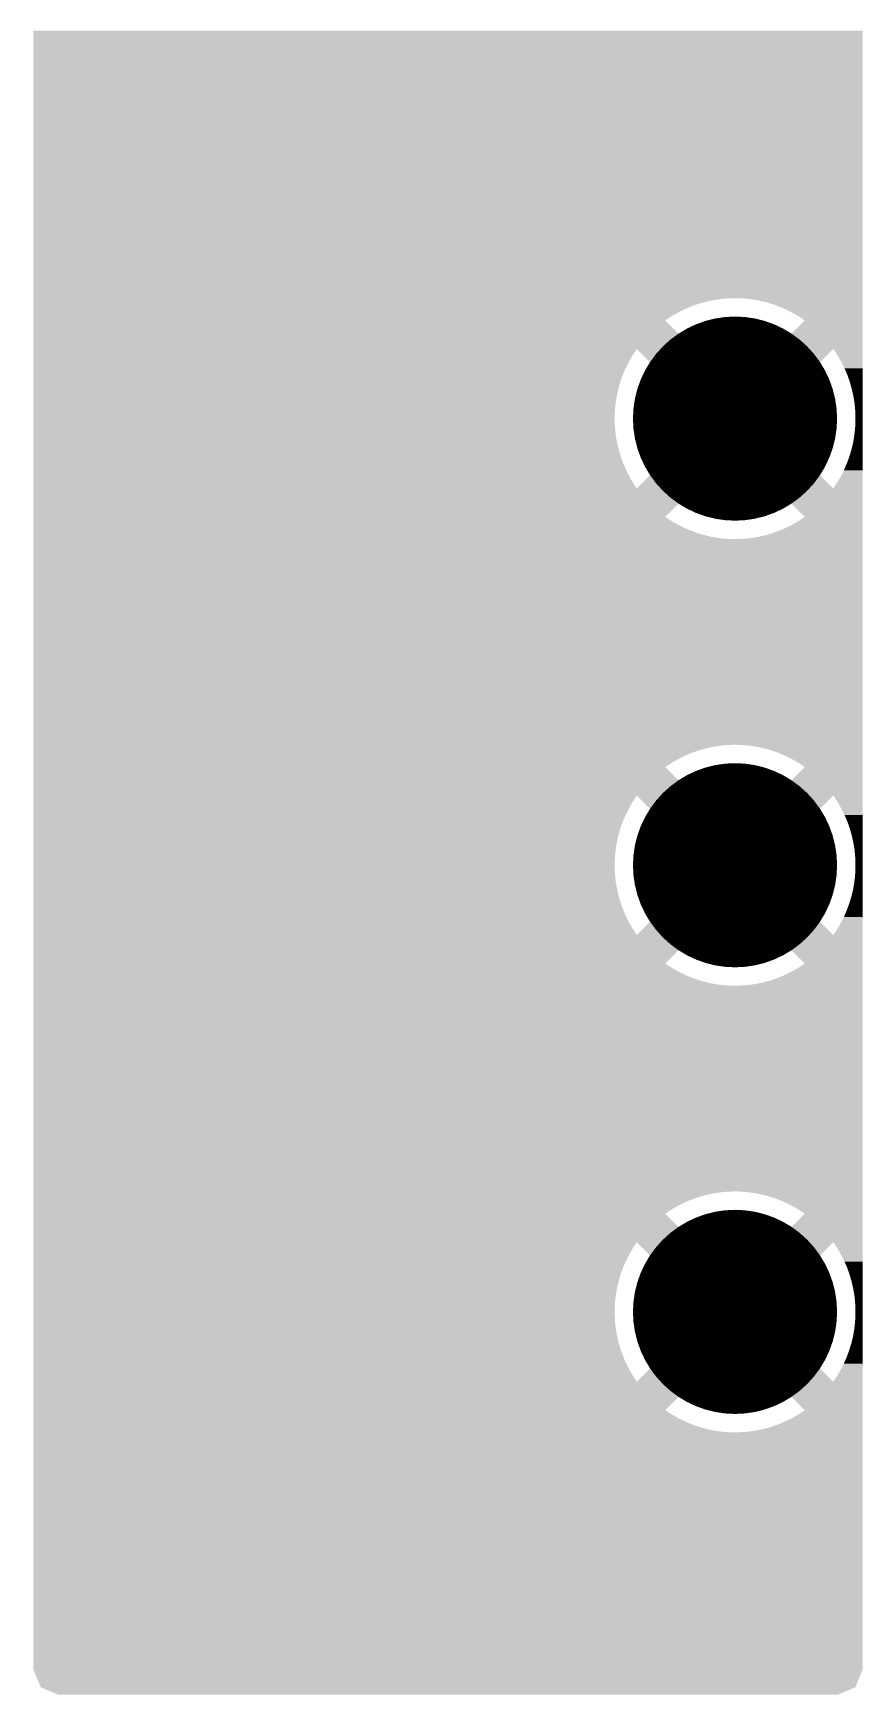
# Model space of a CAD drawing. Extents: x 295 to 953, y 10 to 290.
# Drawn here: x 593.6 to 600.41, y 183.22 to 196.86 of the extents above; entities that cross this region are included whole.
import ezdxf

# ---------------------------------------------------------------- set-up
doc = ezdxf.new("R2010")
doc.units = 0
doc.header["$LTSCALE"] = 5
doc.header["$MEASUREMENT"] = 0
doc.layers.get('0').update_dxf_attribs({"linetype": 'CONTINUOUS', "lineweight": 25})

msp = doc.modelspace()

# ---------------------------------------------------------------- linework, layer by layer
at = {"const_width": 0.838}
for points in [[(598.945, 193.698, 1), (599.783, 193.698, 1)], [(598.945, 190.031, 1), (599.783, 190.031, 1)], [(598.945, 186.364, 1), (599.783, 186.364, 1)]]:
    msp.add_lwpolyline(points, format="xyb", close=True, dxfattribs=at)
for points in [[(593.602, 196.841), (593.602, 196.883), (600.412, 196.841), (600.413, 196.883)], [(593.602, 194.687), (593.602, 196.841), (600.412, 194.687), (600.412, 196.841)], [(593.602, 194.685), (593.602, 194.687), (599.307, 194.685), (599.364, 194.687)], [(593.602, 194.68), (593.602, 194.685), (599.249, 194.68), (599.307, 194.685)], [(593.602, 194.672), (593.602, 194.68), (599.192, 194.672), (599.249, 194.68)], [(593.602, 194.66), (593.602, 194.672), (599.136, 194.66), (599.192, 194.672)], [(599.399, 194.686), (599.364, 194.687), (600.412, 194.686), (600.412, 194.687)], [(599.456, 194.683), (599.399, 194.686), (600.412, 194.683), (600.412, 194.686)], [(599.514, 194.676), (599.456, 194.683), (600.412, 194.676), (600.412, 194.683)], [(599.57, 194.665), (599.514, 194.676), (600.412, 194.665), (600.412, 194.676)], [(593.602, 194.645), (593.602, 194.66), (599.08, 194.645), (599.136, 194.66)], [(593.602, 194.627), (593.602, 194.645), (599.026, 194.627), (599.08, 194.645)], [(593.602, 194.606), (593.602, 194.627), (598.972, 194.606), (599.026, 194.627)], [(593.602, 194.582), (593.602, 194.606), (598.92, 194.582), (598.972, 194.606)], [(593.602, 194.554), (593.602, 194.582), (598.869, 194.554), (598.92, 194.582)], [(593.602, 194.524), (593.602, 194.554), (598.82, 194.524), (598.869, 194.554)], [(599.626, 194.652), (599.57, 194.665), (600.412, 194.652), (600.412, 194.665)], [(599.681, 194.635), (599.626, 194.652), (600.412, 194.635), (600.412, 194.652)], [(599.735, 194.615), (599.681, 194.635), (600.412, 194.615), (600.412, 194.635)], [(599.788, 194.592), (599.735, 194.615), (600.412, 194.592), (600.412, 194.615)], [(599.839, 194.565), (599.788, 194.592), (600.412, 194.565), (600.412, 194.592)], [(599.889, 194.536), (599.839, 194.565), (600.412, 194.536), (600.412, 194.565)], [(599.937, 194.504), (599.889, 194.536), (600.412, 194.504), (600.412, 194.536)], [(593.602, 194.504), (593.602, 194.524), (598.792, 194.504), (598.82, 194.524)], [(593.602, 194.326), (593.602, 194.504), (598.97, 194.326), (598.792, 194.504)], [(599.105, 194.392), (599.12, 194.398), (599.625, 194.392), (599.608, 194.398)], [(599.12, 194.398), (599.152, 194.408), (599.608, 194.398), (599.577, 194.408)], [(599.152, 194.408), (599.167, 194.413), (599.577, 194.408), (599.56, 194.413)], [(599.167, 194.413), (599.201, 194.421), (599.56, 194.413), (599.529, 194.421)], [(599.201, 194.421), (599.216, 194.425), (599.529, 194.421), (599.511, 194.425)], [(599.216, 194.425), (599.251, 194.431), (599.511, 194.425), (599.48, 194.431)], [(599.251, 194.431), (599.265, 194.433), (599.48, 194.431), (599.461, 194.433)], [(599.265, 194.433), (599.302, 194.437), (599.461, 194.433), (599.431, 194.437)], [(599.302, 194.437), (599.314, 194.438), (599.431, 194.437), (599.408, 194.438)], [(599.314, 194.438), (599.359, 194.439), (599.408, 194.438), (599.381, 194.439)], [(599.359, 194.439), (599.364, 194.44), (599.381, 194.439), (599.364, 194.44)], [(599.759, 194.326), (599.937, 194.504), (600.412, 194.326), (600.412, 194.504)], [(593.602, 194.27), (593.602, 194.326), (600.412, 194.27), (600.412, 194.326)], [(593.602, 194.222), (593.602, 194.27), (598.526, 194.222), (598.558, 194.27)], [(598.736, 194.092), (598.558, 194.27), (599.993, 194.092), (600.171, 194.27)], [(598.97, 194.326), (598.984, 194.335), (599.759, 194.326), (599.744, 194.335)], [(598.984, 194.335), (599.014, 194.351), (599.744, 194.335), (599.715, 194.351)], [(599.014, 194.351), (599.028, 194.359), (599.715, 194.351), (599.7, 194.359)], [(599.028, 194.359), (599.059, 194.373), (599.7, 194.359), (599.671, 194.373)], [(599.059, 194.373), (599.073, 194.38), (599.671, 194.373), (599.655, 194.38)], [(599.073, 194.38), (599.105, 194.392), (599.655, 194.38), (599.625, 194.392)], [(600.178, 194.261), (600.171, 194.27), (600.412, 194.261), (600.412, 194.27)], [(600.209, 194.212), (600.178, 194.261), (600.412, 194.212), (600.412, 194.261)], [(593.602, 194.173), (593.602, 194.222), (598.497, 194.173), (598.526, 194.222)], [(593.602, 194.121), (593.602, 194.173), (598.471, 194.121), (598.497, 194.173)], [(600.237, 194.162), (600.209, 194.212), (600.412, 194.162), (600.412, 194.212)], [(600.263, 194.111), (600.237, 194.162), (600.412, 194.111), (600.412, 194.162)], [(593.602, 194.069), (593.602, 194.121), (598.447, 194.069), (598.471, 194.121)], [(593.602, 194.015), (593.602, 194.069), (598.427, 194.015), (598.447, 194.069)], [(593.602, 193.96), (593.602, 194.015), (598.411, 193.96), (598.427, 194.015)], [(598.676, 193.974), (598.689, 194.004), (600.053, 193.974), (600.039, 194.004)], [(598.689, 194.004), (598.696, 194.019), (600.039, 194.004), (600.033, 194.019)], [(598.696, 194.019), (598.711, 194.049), (600.033, 194.019), (600.017, 194.049)], [(598.711, 194.049), (598.719, 194.063), (600.017, 194.049), (600.01, 194.063)], [(598.719, 194.063), (598.736, 194.092), (600.01, 194.063), (599.993, 194.092)], [(600.286, 194.058), (600.263, 194.111), (600.412, 194.058), (600.412, 194.111)], [(600.305, 194.004), (600.286, 194.058), (600.412, 194.004), (600.412, 194.058)], [(600.321, 193.948), (600.305, 194.004), (600.412, 193.948), (600.412, 194.004)], [(593.602, 193.904), (593.602, 193.96), (598.397, 193.904), (598.411, 193.96)], [(593.602, 193.847), (593.602, 193.904), (598.387, 193.847), (598.397, 193.904)], [(598.635, 193.83), (598.641, 193.863), (600.094, 193.83), (600.087, 193.863)], [(598.641, 193.863), (598.645, 193.879), (600.087, 193.863), (600.084, 193.879)], [(598.645, 193.879), (598.654, 193.911), (600.084, 193.879), (600.074, 193.911)], [(598.654, 193.911), (598.659, 193.927), (600.074, 193.911), (600.07, 193.927)], [(598.659, 193.927), (598.67, 193.958), (600.07, 193.927), (600.059, 193.958)], [(598.67, 193.958), (598.676, 193.974), (600.059, 193.958), (600.053, 193.974)], [(600.334, 193.892), (600.321, 193.948), (600.412, 193.892), (600.412, 193.948)], [(600.344, 193.836), (600.334, 193.892), (600.412, 193.836), (600.412, 193.892)], [(593.602, 193.79), (593.602, 193.847), (598.38, 193.79), (598.387, 193.847)], [(593.602, 193.732), (593.602, 193.79), (598.376, 193.732), (598.38, 193.79)], [(593.602, 193.675), (593.602, 193.732), (598.376, 193.675), (598.376, 193.732)], [(598.623, 193.714), (598.624, 193.731), (600.106, 193.714), (600.105, 193.731)], [(598.623, 193.681), (598.623, 193.714), (600.106, 193.681), (600.106, 193.714)], [(598.624, 193.731), (598.626, 193.764), (600.105, 193.731), (600.103, 193.764)], [(598.626, 193.764), (598.628, 193.781), (600.103, 193.764), (600.101, 193.781)], [(598.628, 193.781), (598.632, 193.814), (600.101, 193.781), (600.097, 193.814)], [(598.632, 193.814), (598.635, 193.83), (600.097, 193.814), (600.094, 193.83)], [(600.35, 193.778), (600.344, 193.836), (600.412, 193.778), (600.412, 193.836)], [(600.353, 193.721), (600.35, 193.778), (600.412, 193.721), (600.412, 193.778)], [(600.353, 193.663), (600.353, 193.721), (600.412, 193.663), (600.412, 193.721)], [(593.602, 193.617), (593.602, 193.675), (598.379, 193.617), (598.376, 193.675)], [(593.602, 193.56), (593.602, 193.617), (598.385, 193.56), (598.379, 193.617)], [(598.623, 193.665), (598.623, 193.681), (600.105, 193.665), (600.106, 193.681)], [(598.626, 193.631), (598.623, 193.665), (600.103, 193.631), (600.105, 193.665)], [(598.627, 193.615), (598.626, 193.631), (600.101, 193.615), (600.103, 193.631)], [(598.632, 193.582), (598.627, 193.615), (600.097, 193.582), (600.101, 193.615)], [(598.634, 193.566), (598.632, 193.582), (600.094, 193.566), (600.097, 193.582)], [(600.342, 193.549), (600.349, 193.606), (600.412, 193.549), (600.412, 193.606)], [(600.349, 193.606), (600.353, 193.663), (600.412, 193.606), (600.412, 193.663)], [(593.602, 193.503), (593.602, 193.56), (598.395, 193.503), (598.385, 193.56)], [(593.602, 193.447), (593.602, 193.503), (598.408, 193.447), (598.395, 193.503)], [(593.602, 193.392), (593.602, 193.447), (598.424, 193.392), (598.408, 193.447)], [(598.641, 193.533), (598.634, 193.566), (600.088, 193.533), (600.094, 193.566)], [(598.645, 193.517), (598.641, 193.533), (600.083, 193.517), (600.088, 193.533)], [(598.654, 193.485), (598.645, 193.517), (600.075, 193.485), (600.083, 193.517)], [(598.659, 193.469), (598.654, 193.485), (600.07, 193.469), (600.075, 193.485)], [(598.67, 193.437), (598.659, 193.469), (600.059, 193.437), (600.07, 193.469)], [(600.318, 193.436), (600.332, 193.492), (600.412, 193.436), (600.412, 193.492)], [(600.332, 193.492), (600.342, 193.549), (600.412, 193.492), (600.412, 193.549)], [(593.602, 193.338), (593.602, 193.392), (598.443, 193.338), (598.424, 193.392)], [(593.602, 193.285), (593.602, 193.338), (598.466, 193.285), (598.443, 193.338)], [(598.676, 193.422), (598.67, 193.437), (600.053, 193.422), (600.059, 193.437)], [(598.689, 193.391), (598.676, 193.422), (600.04, 193.391), (600.053, 193.422)], [(598.696, 193.376), (598.689, 193.391), (600.032, 193.376), (600.04, 193.391)], [(598.711, 193.347), (598.696, 193.376), (600.018, 193.347), (600.032, 193.376)], [(598.719, 193.332), (598.711, 193.347), (600.009, 193.332), (600.018, 193.347)], [(598.736, 193.304), (598.719, 193.332), (599.993, 193.304), (600.009, 193.332)], [(600.258, 193.274), (600.281, 193.327), (600.412, 193.274), (600.412, 193.327)], [(600.281, 193.327), (600.301, 193.381), (600.412, 193.327), (600.412, 193.381)], [(600.301, 193.381), (600.318, 193.436), (600.412, 193.381), (600.412, 193.436)], [(593.602, 193.233), (593.602, 193.285), (598.491, 193.233), (598.466, 193.285)], [(593.602, 193.183), (593.602, 193.233), (598.52, 193.183), (598.491, 193.233)], [(593.602, 193.135), (593.602, 193.183), (598.551, 193.135), (598.52, 193.183)], [(598.558, 193.125), (598.736, 193.304), (600.171, 193.125), (599.993, 193.304)], [(600.171, 193.125), (600.203, 193.173), (600.412, 193.125), (600.412, 193.173)], [(600.203, 193.173), (600.232, 193.223), (600.412, 193.173), (600.412, 193.223)], [(600.232, 193.223), (600.258, 193.274), (600.412, 193.223), (600.412, 193.274)], [(593.602, 193.125), (593.602, 193.135), (598.558, 193.125), (598.551, 193.135)], [(593.602, 193.069), (593.602, 193.125), (600.412, 193.069), (600.412, 193.125)], [(593.602, 192.891), (593.602, 193.069), (598.792, 192.891), (598.97, 193.069)], [(598.985, 193.061), (598.97, 193.069), (599.744, 193.061), (599.759, 193.069)], [(599.013, 193.044), (598.985, 193.061), (599.715, 193.044), (599.744, 193.061)], [(599.029, 193.037), (599.013, 193.044), (599.701, 193.037), (599.715, 193.044)], [(599.058, 193.022), (599.029, 193.037), (599.67, 193.022), (599.701, 193.037)], [(599.937, 192.891), (599.759, 193.069), (600.412, 192.891), (600.412, 193.069)], [(599.074, 193.016), (599.058, 193.022), (599.656, 193.016), (599.67, 193.022)], [(599.104, 193.003), (599.074, 193.016), (599.624, 193.003), (599.656, 193.016)], [(599.121, 192.998), (599.104, 193.003), (599.609, 192.998), (599.624, 193.003)], [(599.151, 192.987), (599.121, 192.998), (599.576, 192.987), (599.609, 192.998)], [(599.169, 192.983), (599.151, 192.987), (599.561, 192.983), (599.576, 192.987)], [(599.199, 192.975), (599.169, 192.983), (599.528, 192.975), (599.561, 192.983)], [(599.218, 192.971), (599.199, 192.975), (599.513, 192.971), (599.528, 192.975)], [(599.248, 192.965), (599.218, 192.971), (599.478, 192.965), (599.513, 192.971)], [(599.268, 192.963), (599.248, 192.965), (599.464, 192.963), (599.478, 192.965)], [(599.298, 192.959), (599.268, 192.963), (599.427, 192.959), (599.464, 192.963)], [(599.321, 192.958), (599.298, 192.959), (599.414, 192.958), (599.427, 192.959)], [(599.348, 192.956), (599.321, 192.958), (599.37, 192.956), (599.414, 192.958)], [(599.364, 192.956), (599.348, 192.956), (599.364, 192.956), (599.37, 192.956)], [(593.602, 192.859), (593.602, 192.891), (598.84, 192.859), (598.792, 192.891)], [(593.602, 192.83), (593.602, 192.859), (598.889, 192.83), (598.84, 192.859)], [(593.602, 192.804), (593.602, 192.83), (598.941, 192.804), (598.889, 192.83)], [(593.602, 192.781), (593.602, 192.804), (598.993, 192.781), (598.941, 192.804)], [(593.602, 192.761), (593.602, 192.781), (599.047, 192.761), (598.993, 192.781)], [(593.602, 192.744), (593.602, 192.761), (599.103, 192.744), (599.047, 192.761)], [(599.67, 192.757), (599.724, 192.777), (600.412, 192.757), (600.412, 192.777)], [(599.724, 192.777), (599.777, 192.799), (600.412, 192.777), (600.412, 192.799)], [(599.777, 192.799), (599.829, 192.825), (600.412, 192.799), (600.412, 192.825)], [(599.829, 192.825), (599.879, 192.853), (600.412, 192.825), (600.412, 192.853)], [(599.879, 192.853), (599.927, 192.885), (600.412, 192.853), (600.412, 192.885)], [(599.927, 192.885), (599.937, 192.891), (600.412, 192.885), (600.412, 192.891)], [(593.602, 192.73), (593.602, 192.744), (599.158, 192.73), (599.103, 192.744)], [(593.602, 192.72), (593.602, 192.73), (599.215, 192.72), (599.158, 192.73)], [(593.602, 192.713), (593.602, 192.72), (599.272, 192.713), (599.215, 192.72)], [(593.602, 192.709), (593.602, 192.713), (599.33, 192.709), (599.272, 192.713)], [(593.602, 191.02), (593.602, 192.709), (600.412, 191.02), (600.412, 192.709)], [(593.602, 192.709), (593.602, 192.709), (599.387, 192.709), (599.33, 192.709)], [(599.387, 192.709), (599.445, 192.712), (600.412, 192.709), (600.412, 192.712)], [(599.445, 192.712), (599.502, 192.718), (600.412, 192.712), (600.412, 192.718)], [(599.502, 192.718), (599.559, 192.728), (600.412, 192.718), (600.412, 192.728)], [(599.559, 192.728), (599.615, 192.741), (600.412, 192.728), (600.412, 192.741)], [(599.615, 192.741), (599.67, 192.757), (600.412, 192.741), (600.412, 192.757)], [(593.602, 191.018), (593.602, 191.02), (599.307, 191.018), (599.364, 191.02)], [(593.602, 191.013), (593.602, 191.018), (599.249, 191.013), (599.307, 191.018)], [(593.602, 191.005), (593.602, 191.013), (599.192, 191.005), (599.249, 191.013)], [(593.602, 190.993), (593.602, 191.005), (599.136, 190.993), (599.192, 191.005)], [(593.602, 190.978), (593.602, 190.993), (599.08, 190.978), (599.136, 190.993)], [(599.399, 191.019), (599.364, 191.02), (600.412, 191.019), (600.412, 191.02)], [(599.456, 191.015), (599.399, 191.019), (600.412, 191.015), (600.412, 191.019)], [(599.514, 191.008), (599.456, 191.015), (600.412, 191.008), (600.412, 191.015)], [(599.57, 190.998), (599.514, 191.008), (600.412, 190.998), (600.412, 191.008)], [(599.626, 190.985), (599.57, 190.998), (600.412, 190.985), (600.412, 190.998)], [(593.602, 190.96), (593.602, 190.978), (599.026, 190.96), (599.08, 190.978)], [(593.602, 190.939), (593.602, 190.96), (598.972, 190.939), (599.026, 190.96)], [(593.602, 190.914), (593.602, 190.939), (598.92, 190.914), (598.972, 190.939)], [(593.602, 190.887), (593.602, 190.914), (598.869, 190.887), (598.92, 190.914)], [(593.602, 190.857), (593.602, 190.887), (598.82, 190.857), (598.869, 190.887)], [(593.602, 190.837), (593.602, 190.857), (598.792, 190.837), (598.82, 190.857)], [(599.681, 190.968), (599.626, 190.985), (600.412, 190.968), (600.412, 190.985)], [(599.735, 190.948), (599.681, 190.968), (600.412, 190.948), (600.412, 190.968)], [(599.788, 190.924), (599.735, 190.948), (600.412, 190.924), (600.412, 190.948)], [(599.839, 190.898), (599.788, 190.924), (600.412, 190.898), (600.412, 190.924)], [(599.889, 190.869), (599.839, 190.898), (600.412, 190.869), (600.412, 190.898)], [(599.937, 190.837), (599.889, 190.869), (600.412, 190.837), (600.412, 190.869)], [(593.602, 190.659), (593.602, 190.837), (598.97, 190.659), (598.792, 190.837)], [(599.059, 190.706), (599.073, 190.713), (599.671, 190.706), (599.655, 190.713)], [(599.073, 190.713), (599.105, 190.725), (599.655, 190.713), (599.625, 190.725)], [(599.105, 190.725), (599.12, 190.731), (599.625, 190.725), (599.608, 190.731)], [(599.12, 190.731), (599.152, 190.741), (599.608, 190.731), (599.577, 190.741)], [(599.152, 190.741), (599.167, 190.746), (599.577, 190.741), (599.56, 190.746)], [(599.167, 190.746), (599.201, 190.754), (599.56, 190.746), (599.529, 190.754)], [(599.201, 190.754), (599.216, 190.757), (599.529, 190.754), (599.511, 190.757)], [(599.216, 190.757), (599.251, 190.763), (599.511, 190.757), (599.48, 190.763)], [(599.251, 190.763), (599.265, 190.766), (599.48, 190.763), (599.461, 190.766)], [(599.265, 190.766), (599.302, 190.77), (599.461, 190.766), (599.431, 190.77)], [(599.302, 190.77), (599.314, 190.771), (599.431, 190.77), (599.408, 190.771)], [(599.314, 190.771), (599.359, 190.772), (599.408, 190.771), (599.381, 190.772)], [(599.359, 190.772), (599.364, 190.773), (599.381, 190.772), (599.364, 190.773)], [(599.759, 190.659), (599.937, 190.837), (600.412, 190.659), (600.412, 190.837)], [(593.602, 190.603), (593.602, 190.659), (600.412, 190.603), (600.412, 190.659)], [(593.602, 190.555), (593.602, 190.603), (598.526, 190.555), (598.558, 190.603)], [(598.736, 190.425), (598.558, 190.603), (599.993, 190.425), (600.171, 190.603)], [(598.97, 190.659), (598.984, 190.668), (599.759, 190.659), (599.744, 190.668)], [(598.984, 190.668), (599.014, 190.684), (599.744, 190.668), (599.715, 190.684)], [(599.014, 190.684), (599.028, 190.692), (599.715, 190.684), (599.7, 190.692)], [(599.028, 190.692), (599.059, 190.706), (599.7, 190.692), (599.671, 190.706)], [(600.178, 190.594), (600.171, 190.603), (600.412, 190.594), (600.412, 190.603)], [(600.209, 190.545), (600.178, 190.594), (600.412, 190.545), (600.412, 190.594)], [(593.602, 190.506), (593.602, 190.555), (598.497, 190.506), (598.526, 190.555)], [(593.602, 190.454), (593.602, 190.506), (598.471, 190.454), (598.497, 190.506)], [(593.602, 190.402), (593.602, 190.454), (598.447, 190.402), (598.471, 190.454)], [(600.237, 190.495), (600.209, 190.545), (600.412, 190.495), (600.412, 190.545)], [(600.263, 190.444), (600.237, 190.495), (600.412, 190.444), (600.412, 190.495)], [(600.286, 190.391), (600.263, 190.444), (600.412, 190.391), (600.412, 190.444)], [(593.602, 190.348), (593.602, 190.402), (598.427, 190.348), (598.447, 190.402)], [(593.602, 190.293), (593.602, 190.348), (598.411, 190.293), (598.427, 190.348)], [(598.67, 190.291), (598.676, 190.307), (600.059, 190.291), (600.053, 190.307)], [(598.676, 190.307), (598.689, 190.337), (600.053, 190.307), (600.039, 190.337)], [(598.689, 190.337), (598.696, 190.352), (600.039, 190.337), (600.033, 190.352)], [(598.696, 190.352), (598.711, 190.382), (600.033, 190.352), (600.017, 190.382)], [(598.711, 190.382), (598.719, 190.396), (600.017, 190.382), (600.01, 190.396)], [(598.719, 190.396), (598.736, 190.425), (600.01, 190.396), (599.993, 190.425)], [(600.305, 190.337), (600.286, 190.391), (600.412, 190.337), (600.412, 190.391)], [(600.321, 190.281), (600.305, 190.337), (600.412, 190.281), (600.412, 190.337)], [(593.602, 190.237), (593.602, 190.293), (598.397, 190.237), (598.411, 190.293)], [(593.602, 190.18), (593.602, 190.237), (598.387, 190.18), (598.397, 190.237)], [(593.602, 190.123), (593.602, 190.18), (598.38, 190.123), (598.387, 190.18)], [(598.635, 190.163), (598.641, 190.196), (600.094, 190.163), (600.087, 190.196)], [(598.641, 190.196), (598.645, 190.212), (600.087, 190.196), (600.084, 190.212)], [(598.645, 190.212), (598.654, 190.244), (600.084, 190.212), (600.074, 190.244)], [(598.654, 190.244), (598.659, 190.26), (600.074, 190.244), (600.07, 190.26)], [(598.659, 190.26), (598.67, 190.291), (600.07, 190.26), (600.059, 190.291)], [(600.334, 190.225), (600.321, 190.281), (600.412, 190.225), (600.412, 190.281)], [(600.344, 190.168), (600.334, 190.225), (600.412, 190.168), (600.412, 190.225)], [(600.35, 190.111), (600.344, 190.168), (600.412, 190.111), (600.412, 190.168)], [(593.602, 190.065), (593.602, 190.123), (598.376, 190.065), (598.38, 190.123)], [(593.602, 190.008), (593.602, 190.065), (598.376, 190.008), (598.376, 190.065)], [(598.623, 190.047), (598.624, 190.064), (600.106, 190.047), (600.105, 190.064)], [(598.623, 190.014), (598.623, 190.047), (600.106, 190.014), (600.106, 190.047)], [(598.624, 190.064), (598.626, 190.097), (600.105, 190.064), (600.103, 190.097)], [(598.626, 190.097), (598.628, 190.114), (600.103, 190.097), (600.101, 190.114)], [(598.628, 190.114), (598.632, 190.147), (600.101, 190.114), (600.097, 190.147)], [(598.632, 190.147), (598.635, 190.163), (600.097, 190.147), (600.094, 190.163)], [(600.353, 190.054), (600.35, 190.111), (600.412, 190.054), (600.412, 190.111)], [(600.353, 189.996), (600.353, 190.054), (600.412, 189.996), (600.412, 190.054)], [(593.602, 189.95), (593.602, 190.008), (598.379, 189.95), (598.376, 190.008)], [(593.602, 189.893), (593.602, 189.95), (598.385, 189.893), (598.379, 189.95)], [(598.623, 189.998), (598.623, 190.014), (600.105, 189.998), (600.106, 190.014)], [(598.626, 189.964), (598.623, 189.998), (600.103, 189.964), (600.105, 189.998)], [(598.627, 189.948), (598.626, 189.964), (600.101, 189.948), (600.103, 189.964)], [(598.632, 189.915), (598.627, 189.948), (600.097, 189.915), (600.101, 189.948)], [(598.634, 189.898), (598.632, 189.915), (600.094, 189.898), (600.097, 189.915)], [(598.641, 189.866), (598.634, 189.898), (600.088, 189.866), (600.094, 189.898)], [(600.342, 189.881), (600.349, 189.939), (600.412, 189.881), (600.412, 189.939)], [(600.349, 189.939), (600.353, 189.996), (600.412, 189.939), (600.412, 189.996)], [(593.602, 189.836), (593.602, 189.893), (598.395, 189.836), (598.385, 189.893)], [(593.602, 189.78), (593.602, 189.836), (598.408, 189.78), (598.395, 189.836)], [(593.602, 189.725), (593.602, 189.78), (598.424, 189.725), (598.408, 189.78)], [(598.645, 189.85), (598.641, 189.866), (600.083, 189.85), (600.088, 189.866)], [(598.654, 189.818), (598.645, 189.85), (600.075, 189.818), (600.083, 189.85)], [(598.659, 189.802), (598.654, 189.818), (600.07, 189.802), (600.075, 189.818)], [(598.67, 189.77), (598.659, 189.802), (600.059, 189.77), (600.07, 189.802)], [(598.676, 189.755), (598.67, 189.77), (600.053, 189.755), (600.059, 189.77)], [(600.301, 189.714), (600.318, 189.769), (600.412, 189.714), (600.412, 189.769)], [(600.318, 189.769), (600.332, 189.825), (600.412, 189.769), (600.412, 189.825)], [(600.332, 189.825), (600.342, 189.881), (600.412, 189.825), (600.412, 189.881)], [(593.602, 189.671), (593.602, 189.725), (598.443, 189.671), (598.424, 189.725)], [(593.602, 189.618), (593.602, 189.671), (598.466, 189.618), (598.443, 189.671)], [(598.558, 189.458), (598.736, 189.636), (600.171, 189.458), (599.993, 189.636)], [(598.689, 189.724), (598.676, 189.755), (600.04, 189.724), (600.053, 189.755)], [(598.696, 189.709), (598.689, 189.724), (600.032, 189.709), (600.04, 189.724)], [(598.711, 189.68), (598.696, 189.709), (600.018, 189.68), (600.032, 189.709)], [(598.719, 189.665), (598.711, 189.68), (600.009, 189.665), (600.018, 189.68)], [(598.736, 189.636), (598.719, 189.665), (599.993, 189.636), (600.009, 189.665)], [(600.258, 189.607), (600.281, 189.66), (600.412, 189.607), (600.412, 189.66)], [(600.281, 189.66), (600.301, 189.714), (600.412, 189.66), (600.412, 189.714)], [(593.602, 189.566), (593.602, 189.618), (598.491, 189.566), (598.466, 189.618)], [(593.602, 189.516), (593.602, 189.566), (598.52, 189.516), (598.491, 189.566)], [(593.602, 189.468), (593.602, 189.516), (598.551, 189.468), (598.52, 189.516)], [(600.171, 189.458), (600.203, 189.506), (600.412, 189.458), (600.412, 189.506)], [(600.203, 189.506), (600.232, 189.556), (600.412, 189.506), (600.412, 189.556)], [(600.232, 189.556), (600.258, 189.607), (600.412, 189.556), (600.412, 189.607)], [(593.602, 189.458), (593.602, 189.468), (598.558, 189.458), (598.551, 189.468)], [(593.602, 189.402), (593.602, 189.458), (600.412, 189.402), (600.412, 189.458)], [(593.602, 189.224), (593.602, 189.402), (598.792, 189.224), (598.97, 189.402)], [(598.985, 189.394), (598.97, 189.402), (599.744, 189.394), (599.759, 189.402)], [(599.013, 189.377), (598.985, 189.394), (599.715, 189.377), (599.744, 189.394)], [(599.029, 189.37), (599.013, 189.377), (599.701, 189.37), (599.715, 189.377)], [(599.058, 189.355), (599.029, 189.37), (599.67, 189.355), (599.701, 189.37)], [(599.074, 189.348), (599.058, 189.355), (599.656, 189.348), (599.67, 189.355)], [(599.104, 189.336), (599.074, 189.348), (599.624, 189.336), (599.656, 189.348)], [(599.937, 189.224), (599.759, 189.402), (600.412, 189.224), (600.412, 189.402)], [(593.602, 189.192), (593.602, 189.224), (598.84, 189.192), (598.792, 189.224)], [(599.121, 189.33), (599.104, 189.336), (599.609, 189.33), (599.624, 189.336)], [(599.151, 189.32), (599.121, 189.33), (599.576, 189.32), (599.609, 189.33)], [(599.169, 189.316), (599.151, 189.32), (599.561, 189.316), (599.576, 189.32)], [(599.199, 189.307), (599.169, 189.316), (599.528, 189.307), (599.561, 189.316)], [(599.218, 189.304), (599.199, 189.307), (599.513, 189.304), (599.528, 189.307)], [(599.248, 189.298), (599.218, 189.304), (599.478, 189.298), (599.513, 189.304)], [(599.268, 189.296), (599.248, 189.298), (599.464, 189.296), (599.478, 189.298)], [(599.298, 189.292), (599.268, 189.296), (599.427, 189.292), (599.464, 189.296)], [(599.321, 189.291), (599.298, 189.292), (599.414, 189.291), (599.427, 189.292)], [(599.348, 189.289), (599.321, 189.291), (599.37, 189.289), (599.414, 189.291)], [(599.364, 189.289), (599.348, 189.289), (599.364, 189.289), (599.37, 189.289)], [(599.879, 189.186), (599.927, 189.217), (600.412, 189.186), (600.412, 189.217)], [(599.927, 189.217), (599.937, 189.224), (600.412, 189.217), (600.412, 189.224)], [(593.602, 189.163), (593.602, 189.192), (598.889, 189.163), (598.84, 189.192)], [(593.602, 189.137), (593.602, 189.163), (598.941, 189.137), (598.889, 189.163)], [(593.602, 189.114), (593.602, 189.137), (598.993, 189.114), (598.941, 189.137)], [(593.602, 189.094), (593.602, 189.114), (599.047, 189.094), (598.993, 189.114)], [(593.602, 189.077), (593.602, 189.094), (599.103, 189.077), (599.047, 189.094)], [(593.602, 189.063), (593.602, 189.077), (599.158, 189.063), (599.103, 189.077)], [(599.615, 189.074), (599.67, 189.09), (600.412, 189.074), (600.412, 189.09)], [(599.67, 189.09), (599.724, 189.109), (600.412, 189.09), (600.412, 189.109)], [(599.724, 189.109), (599.777, 189.132), (600.412, 189.109), (600.412, 189.132)], [(599.777, 189.132), (599.829, 189.158), (600.412, 189.132), (600.412, 189.158)], [(599.829, 189.158), (599.879, 189.186), (600.412, 189.158), (600.412, 189.186)], [(593.602, 189.053), (593.602, 189.063), (599.215, 189.053), (599.158, 189.063)], [(593.602, 189.046), (593.602, 189.053), (599.272, 189.046), (599.215, 189.053)], [(593.602, 189.042), (593.602, 189.046), (599.33, 189.042), (599.272, 189.046)], [(593.602, 187.353), (593.602, 189.042), (600.412, 187.353), (600.412, 189.042)], [(593.602, 189.042), (593.602, 189.042), (599.387, 189.042), (599.33, 189.042)], [(599.387, 189.042), (599.445, 189.045), (600.412, 189.042), (600.412, 189.045)], [(599.445, 189.045), (599.502, 189.051), (600.412, 189.045), (600.412, 189.051)], [(599.502, 189.051), (599.559, 189.061), (600.412, 189.051), (600.412, 189.061)], [(599.559, 189.061), (599.615, 189.074), (600.412, 189.061), (600.412, 189.074)], [(593.602, 187.351), (593.602, 187.353), (599.307, 187.351), (599.364, 187.353)], [(593.602, 187.346), (593.602, 187.351), (599.249, 187.346), (599.307, 187.351)], [(593.602, 187.338), (593.602, 187.346), (599.192, 187.338), (599.249, 187.346)], [(593.602, 187.326), (593.602, 187.338), (599.136, 187.326), (599.192, 187.338)], [(593.602, 187.311), (593.602, 187.326), (599.08, 187.311), (599.136, 187.326)], [(593.602, 187.293), (593.602, 187.311), (599.026, 187.293), (599.08, 187.311)], [(599.399, 187.352), (599.364, 187.353), (600.412, 187.352), (600.412, 187.353)], [(599.456, 187.348), (599.399, 187.352), (600.412, 187.348), (600.412, 187.352)], [(599.514, 187.341), (599.456, 187.348), (600.412, 187.341), (600.412, 187.348)], [(599.57, 187.331), (599.514, 187.341), (600.412, 187.331), (600.412, 187.341)], [(599.626, 187.317), (599.57, 187.331), (600.412, 187.317), (600.412, 187.331)], [(599.681, 187.301), (599.626, 187.317), (600.412, 187.301), (600.412, 187.317)], [(593.602, 187.272), (593.602, 187.293), (598.972, 187.272), (599.026, 187.293)], [(593.602, 187.247), (593.602, 187.272), (598.92, 187.247), (598.972, 187.272)], [(593.602, 187.22), (593.602, 187.247), (598.869, 187.22), (598.92, 187.247)], [(593.602, 187.19), (593.602, 187.22), (598.82, 187.19), (598.869, 187.22)], [(593.602, 187.17), (593.602, 187.19), (598.792, 187.17), (598.82, 187.19)], [(593.602, 186.992), (593.602, 187.17), (598.97, 186.992), (598.792, 187.17)], [(599.735, 187.28), (599.681, 187.301), (600.412, 187.28), (600.412, 187.301)], [(599.788, 187.257), (599.735, 187.28), (600.412, 187.257), (600.412, 187.28)], [(599.759, 186.992), (599.937, 187.17), (600.412, 186.992), (600.412, 187.17)], [(599.839, 187.231), (599.788, 187.257), (600.412, 187.231), (600.412, 187.257)], [(599.889, 187.202), (599.839, 187.231), (600.412, 187.202), (600.412, 187.231)], [(599.937, 187.17), (599.889, 187.202), (600.412, 187.17), (600.412, 187.202)], [(599.028, 187.025), (599.059, 187.039), (599.7, 187.025), (599.671, 187.039)], [(599.059, 187.039), (599.073, 187.046), (599.671, 187.039), (599.655, 187.046)], [(599.073, 187.046), (599.105, 187.058), (599.655, 187.046), (599.625, 187.058)], [(599.105, 187.058), (599.12, 187.064), (599.625, 187.058), (599.608, 187.064)], [(599.12, 187.064), (599.152, 187.074), (599.608, 187.064), (599.577, 187.074)], [(599.152, 187.074), (599.167, 187.079), (599.577, 187.074), (599.56, 187.079)], [(599.167, 187.079), (599.201, 187.087), (599.56, 187.079), (599.529, 187.087)], [(599.201, 187.087), (599.216, 187.09), (599.529, 187.087), (599.511, 187.09)], [(599.216, 187.09), (599.251, 187.096), (599.511, 187.09), (599.48, 187.096)], [(599.251, 187.096), (599.265, 187.099), (599.48, 187.096), (599.461, 187.099)], [(599.265, 187.099), (599.302, 187.102), (599.461, 187.099), (599.431, 187.102)], [(599.302, 187.102), (599.314, 187.104), (599.431, 187.102), (599.408, 187.104)], [(599.314, 187.104), (599.359, 187.105), (599.408, 187.104), (599.381, 187.105)], [(599.359, 187.105), (599.364, 187.105), (599.381, 187.105), (599.364, 187.105)], [(593.602, 186.936), (593.602, 186.992), (600.412, 186.936), (600.412, 186.992)], [(593.602, 186.888), (593.602, 186.936), (598.526, 186.888), (598.558, 186.936)], [(598.736, 186.758), (598.558, 186.936), (599.993, 186.758), (600.171, 186.936)], [(598.97, 186.992), (598.984, 187.001), (599.759, 186.992), (599.744, 187.001)], [(598.984, 187.001), (599.014, 187.017), (599.744, 187.001), (599.715, 187.017)], [(599.014, 187.017), (599.028, 187.025), (599.715, 187.017), (599.7, 187.025)], [(600.178, 186.927), (600.171, 186.936), (600.412, 186.927), (600.412, 186.936)], [(600.209, 186.878), (600.178, 186.927), (600.412, 186.878), (600.412, 186.927)], [(593.602, 186.838), (593.602, 186.888), (598.497, 186.838), (598.526, 186.888)], [(593.602, 186.787), (593.602, 186.838), (598.471, 186.787), (598.497, 186.838)], [(593.602, 186.734), (593.602, 186.787), (598.447, 186.734), (598.471, 186.787)], [(598.719, 186.729), (598.736, 186.758), (600.01, 186.729), (599.993, 186.758)], [(600.237, 186.828), (600.209, 186.878), (600.412, 186.828), (600.412, 186.878)], [(600.263, 186.777), (600.237, 186.828), (600.412, 186.777), (600.412, 186.828)], [(600.286, 186.724), (600.263, 186.777), (600.412, 186.724), (600.412, 186.777)], [(593.602, 186.68), (593.602, 186.734), (598.427, 186.68), (598.447, 186.734)], [(593.602, 186.625), (593.602, 186.68), (598.411, 186.625), (598.427, 186.68)], [(593.602, 186.569), (593.602, 186.625), (598.397, 186.569), (598.411, 186.625)], [(598.659, 186.592), (598.67, 186.624), (600.07, 186.592), (600.059, 186.624)], [(598.67, 186.624), (598.676, 186.639), (600.059, 186.624), (600.053, 186.639)], [(598.676, 186.639), (598.689, 186.67), (600.053, 186.639), (600.039, 186.67)], [(598.689, 186.67), (598.696, 186.685), (600.039, 186.67), (600.033, 186.685)], [(598.696, 186.685), (598.711, 186.715), (600.033, 186.685), (600.017, 186.715)], [(598.711, 186.715), (598.719, 186.729), (600.017, 186.715), (600.01, 186.729)], [(600.305, 186.669), (600.286, 186.724), (600.412, 186.669), (600.412, 186.724)], [(600.321, 186.614), (600.305, 186.669), (600.412, 186.614), (600.412, 186.669)], [(593.602, 186.513), (593.602, 186.569), (598.387, 186.513), (598.397, 186.569)], [(593.602, 186.456), (593.602, 186.513), (598.38, 186.456), (598.387, 186.513)], [(598.632, 186.48), (598.635, 186.496), (600.097, 186.48), (600.094, 186.496)], [(598.635, 186.496), (598.641, 186.528), (600.094, 186.496), (600.087, 186.528)], [(598.641, 186.528), (598.645, 186.545), (600.087, 186.528), (600.084, 186.545)], [(598.645, 186.545), (598.654, 186.577), (600.084, 186.545), (600.074, 186.577)], [(598.654, 186.577), (598.659, 186.592), (600.074, 186.577), (600.07, 186.592)], [(600.334, 186.558), (600.321, 186.614), (600.412, 186.558), (600.412, 186.614)], [(600.344, 186.501), (600.334, 186.558), (600.412, 186.501), (600.412, 186.558)], [(600.35, 186.444), (600.344, 186.501), (600.412, 186.444), (600.412, 186.501)], [(593.602, 186.398), (593.602, 186.456), (598.376, 186.398), (598.38, 186.456)], [(593.602, 186.341), (593.602, 186.398), (598.376, 186.341), (598.376, 186.398)], [(598.623, 186.38), (598.624, 186.397), (600.106, 186.38), (600.105, 186.397)], [(598.623, 186.347), (598.623, 186.38), (600.106, 186.347), (600.106, 186.38)], [(598.623, 186.33), (598.623, 186.347), (600.105, 186.33), (600.106, 186.347)], [(598.624, 186.397), (598.626, 186.43), (600.105, 186.397), (600.103, 186.43)], [(598.626, 186.43), (598.628, 186.446), (600.103, 186.43), (600.101, 186.446)], [(598.628, 186.446), (598.632, 186.48), (600.101, 186.446), (600.097, 186.48)], [(600.353, 186.387), (600.35, 186.444), (600.412, 186.387), (600.412, 186.444)], [(600.353, 186.329), (600.353, 186.387), (600.412, 186.329), (600.412, 186.387)], [(593.602, 186.283), (593.602, 186.341), (598.379, 186.283), (598.376, 186.341)], [(593.602, 186.226), (593.602, 186.283), (598.385, 186.226), (598.379, 186.283)], [(593.602, 186.169), (593.602, 186.226), (598.395, 186.169), (598.385, 186.226)], [(598.626, 186.297), (598.623, 186.33), (600.103, 186.297), (600.105, 186.33)], [(598.627, 186.281), (598.626, 186.297), (600.101, 186.281), (600.103, 186.297)], [(598.632, 186.248), (598.627, 186.281), (600.097, 186.248), (600.101, 186.281)], [(598.634, 186.231), (598.632, 186.248), (600.094, 186.231), (600.097, 186.248)], [(598.641, 186.199), (598.634, 186.231), (600.088, 186.199), (600.094, 186.231)], [(600.332, 186.158), (600.342, 186.214), (600.412, 186.158), (600.412, 186.214)], [(600.342, 186.214), (600.349, 186.272), (600.412, 186.214), (600.412, 186.272)], [(600.349, 186.272), (600.353, 186.329), (600.412, 186.272), (600.412, 186.329)], [(593.602, 186.113), (593.602, 186.169), (598.408, 186.113), (598.395, 186.169)], [(593.602, 186.058), (593.602, 186.113), (598.424, 186.058), (598.408, 186.113)], [(598.645, 186.183), (598.641, 186.199), (600.083, 186.183), (600.088, 186.199)], [(598.654, 186.15), (598.645, 186.183), (600.075, 186.15), (600.083, 186.183)], [(598.659, 186.135), (598.654, 186.15), (600.07, 186.135), (600.075, 186.15)], [(598.67, 186.103), (598.659, 186.135), (600.059, 186.103), (600.07, 186.135)], [(598.676, 186.088), (598.67, 186.103), (600.053, 186.088), (600.059, 186.103)], [(598.689, 186.057), (598.676, 186.088), (600.04, 186.057), (600.053, 186.088)], [(600.301, 186.047), (600.318, 186.102), (600.412, 186.047), (600.412, 186.102)], [(600.318, 186.102), (600.332, 186.158), (600.412, 186.102), (600.412, 186.158)], [(593.602, 186.004), (593.602, 186.058), (598.443, 186.004), (598.424, 186.058)], [(593.602, 185.951), (593.602, 186.004), (598.466, 185.951), (598.443, 186.004)], [(593.602, 185.899), (593.602, 185.951), (598.491, 185.899), (598.466, 185.951)], [(598.558, 185.791), (598.736, 185.969), (600.171, 185.791), (599.993, 185.969)], [(598.696, 186.042), (598.689, 186.057), (600.032, 186.042), (600.04, 186.057)], [(598.711, 186.012), (598.696, 186.042), (600.018, 186.012), (600.032, 186.042)], [(598.719, 185.998), (598.711, 186.012), (600.009, 185.998), (600.018, 186.012)], [(598.736, 185.969), (598.719, 185.998), (599.993, 185.969), (600.009, 185.998)], [(600.232, 185.889), (600.258, 185.94), (600.412, 185.889), (600.412, 185.94)], [(600.258, 185.94), (600.281, 185.993), (600.412, 185.94), (600.412, 185.993)], [(600.281, 185.993), (600.301, 186.047), (600.412, 185.993), (600.412, 186.047)], [(593.602, 185.849), (593.602, 185.899), (598.52, 185.849), (598.491, 185.899)], [(593.602, 185.801), (593.602, 185.849), (598.551, 185.801), (598.52, 185.849)], [(600.171, 185.791), (600.203, 185.839), (600.412, 185.791), (600.412, 185.839)], [(600.203, 185.839), (600.232, 185.889), (600.412, 185.839), (600.412, 185.889)], [(593.602, 185.791), (593.602, 185.801), (598.558, 185.791), (598.551, 185.801)], [(593.602, 185.735), (593.602, 185.791), (600.412, 185.735), (600.412, 185.791)], [(593.602, 185.557), (593.602, 185.735), (598.792, 185.557), (598.97, 185.735)], [(598.985, 185.727), (598.97, 185.735), (599.744, 185.727), (599.759, 185.735)], [(599.013, 185.71), (598.985, 185.727), (599.715, 185.71), (599.744, 185.727)], [(599.029, 185.702), (599.013, 185.71), (599.701, 185.702), (599.715, 185.71)], [(599.058, 185.688), (599.029, 185.702), (599.67, 185.688), (599.701, 185.702)], [(599.074, 185.681), (599.058, 185.688), (599.656, 185.681), (599.67, 185.688)], [(599.104, 185.669), (599.074, 185.681), (599.624, 185.669), (599.656, 185.681)], [(599.121, 185.663), (599.104, 185.669), (599.609, 185.663), (599.624, 185.669)], [(599.937, 185.557), (599.759, 185.735), (600.412, 185.557), (600.412, 185.735)], [(593.602, 185.525), (593.602, 185.557), (598.84, 185.525), (598.792, 185.557)], [(599.151, 185.653), (599.121, 185.663), (599.576, 185.653), (599.609, 185.663)], [(599.169, 185.648), (599.151, 185.653), (599.561, 185.648), (599.576, 185.653)], [(599.199, 185.64), (599.169, 185.648), (599.528, 185.64), (599.561, 185.648)], [(599.218, 185.637), (599.199, 185.64), (599.513, 185.637), (599.528, 185.64)], [(599.248, 185.631), (599.218, 185.637), (599.478, 185.631), (599.513, 185.637)], [(599.268, 185.628), (599.248, 185.631), (599.464, 185.628), (599.478, 185.631)], [(599.298, 185.625), (599.268, 185.628), (599.427, 185.625), (599.464, 185.628)], [(599.321, 185.623), (599.298, 185.625), (599.414, 185.623), (599.427, 185.625)], [(599.348, 185.622), (599.321, 185.623), (599.37, 185.622), (599.414, 185.623)], [(599.364, 185.622), (599.348, 185.622), (599.364, 185.622), (599.37, 185.622)], [(599.879, 185.519), (599.927, 185.55), (600.412, 185.519), (600.412, 185.55)], [(599.927, 185.55), (599.937, 185.557), (600.412, 185.55), (600.412, 185.557)], [(593.602, 185.496), (593.602, 185.525), (598.889, 185.496), (598.84, 185.525)], [(593.602, 185.47), (593.602, 185.496), (598.941, 185.47), (598.889, 185.496)], [(593.602, 185.447), (593.602, 185.47), (598.993, 185.447), (598.941, 185.47)], [(593.602, 185.427), (593.602, 185.447), (599.047, 185.427), (598.993, 185.447)], [(593.602, 185.41), (593.602, 185.427), (599.103, 185.41), (599.047, 185.427)], [(593.602, 185.396), (593.602, 185.41), (599.158, 185.396), (599.103, 185.41)], [(593.602, 185.386), (593.602, 185.396), (599.215, 185.386), (599.158, 185.396)], [(599.502, 185.384), (599.559, 185.394), (600.412, 185.384), (600.412, 185.394)], [(599.559, 185.394), (599.615, 185.407), (600.412, 185.394), (600.412, 185.407)], [(599.615, 185.407), (599.67, 185.423), (600.412, 185.407), (600.412, 185.423)], [(599.67, 185.423), (599.724, 185.442), (600.412, 185.423), (600.412, 185.442)], [(599.724, 185.442), (599.777, 185.465), (600.412, 185.442), (600.412, 185.465)], [(599.777, 185.465), (599.829, 185.49), (600.412, 185.465), (600.412, 185.49)], [(599.829, 185.49), (599.879, 185.519), (600.412, 185.49), (600.412, 185.519)], [(593.602, 185.379), (593.602, 185.386), (599.272, 185.379), (599.215, 185.386)], [(593.602, 185.375), (593.602, 185.379), (599.33, 185.375), (599.272, 185.379)], [(593.602, 183.431), (593.602, 185.375), (600.412, 183.431), (600.412, 185.375)], [(593.602, 185.375), (593.602, 185.375), (599.387, 185.375), (599.33, 185.375)], [(599.387, 185.375), (599.445, 185.378), (600.412, 185.375), (600.412, 185.378)], [(599.445, 185.378), (599.502, 185.384), (600.412, 185.378), (600.412, 185.384)], [(593.602, 183.43), (593.602, 183.431), (600.412, 183.43), (600.412, 183.431)], [(593.603, 183.428), (593.602, 183.43), (600.412, 183.428), (600.412, 183.43)], [(593.664, 183.281), (593.603, 183.428), (600.352, 183.281), (600.412, 183.428)], [(593.81, 183.22), (593.664, 183.281), (600.205, 183.22), (600.351, 183.281)], [(593.664, 183.281), (593.664, 183.281), (600.351, 183.281), (600.352, 183.281)], [(593.81, 183.22), (593.81, 183.22), (600.204, 183.22), (600.205, 183.22)]]:
    msp.add_solid(points)

doc.saveas('drawing.dxf')
